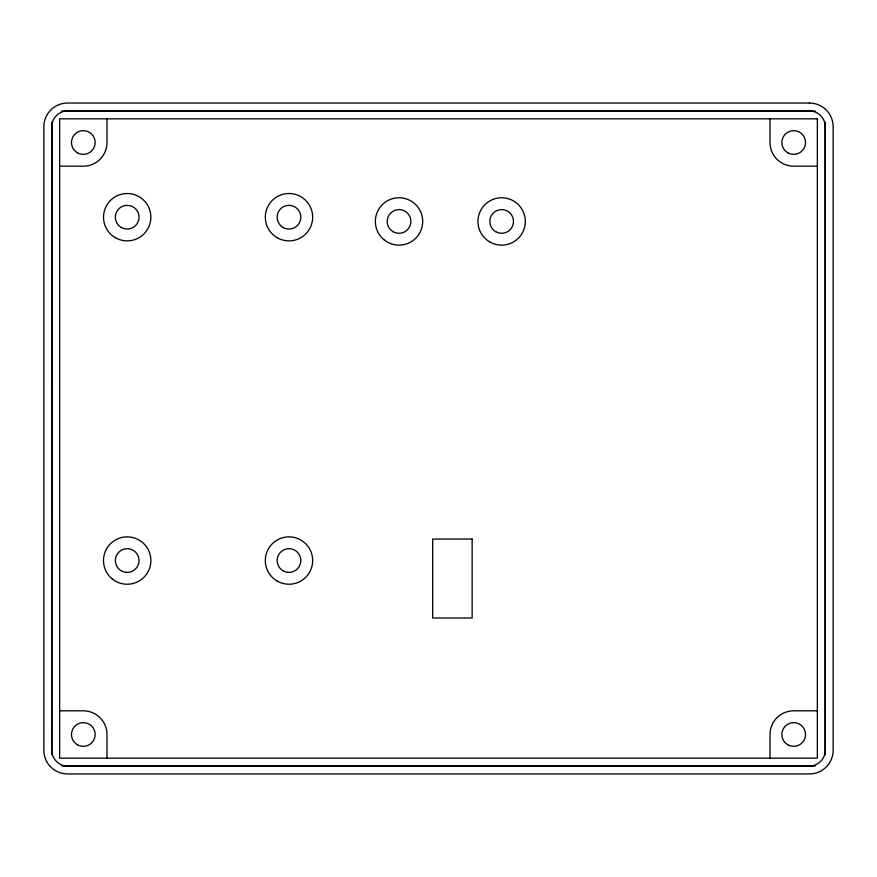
<?xml version="1.0" encoding="UTF-8"?>
<svg xmlns="http://www.w3.org/2000/svg" width="877" height="877" viewBox="0 0 877 877"><rect width="100%" height="100%" fill="white"/><g stroke="black" fill="none" stroke-linecap="round" stroke-linejoin="round"><path stroke-width="1.32" d="M51.853 754.834L51.853 122.166M825.147 122.166L825.147 754.834M815.27 111.039L61.73 111.039M61.73 765.961L815.27 765.961M59.636 166.191L83.315 166.191A23.679 23.679 0 0 0 106.994 142.512L106.994 118.834M817.364 166.191L793.685 166.191A23.679 23.679 0 0 1 770.006 142.512L770.006 118.834M59.636 710.808L83.315 710.808A23.679 23.679 0 0 1 106.994 734.487L106.994 758.167M817.364 710.808L793.685 710.808A23.679 23.679 0 0 0 770.006 734.487L770.006 758.167M51.875 124.666L51.743 750.273C51.568 758.715 59.088 766.235 67.529 766.059L809.471 766.059C817.912 766.235 825.432 758.715 825.257 750.273L825.257 126.726C825.432 118.285 817.912 110.765 809.471 110.941L67.529 110.941C59.833 110.82 52.763 117.025 51.875 124.666M809.471 103.047L67.529 103.047A23.679 23.679 0 0 0 43.85 126.726L43.85 750.273A23.679 23.679 0 0 0 67.529 773.952L809.471 773.952A23.679 23.679 0 0 0 833.15 750.273L833.15 126.726A23.679 23.679 0 0 0 809.471 103.047M817.364 118.834L59.636 118.834L59.636 758.167L817.364 758.167L817.364 118.834M472.144 539.048L432.679 539.048L432.679 617.978L472.144 617.978L472.144 539.048M77.395 152.762A11.84 11.84 0 0 0 95.154 142.512A11.84 11.84 0 0 0 77.395 132.263A11.84 11.84 0 0 0 77.395 152.762M787.765 152.762A11.84 11.84 0 0 0 805.524 142.512A11.84 11.84 0 0 0 787.765 132.263A11.84 11.84 0 0 0 787.765 152.762M787.765 744.737A11.84 11.84 0 0 0 805.524 734.487A11.84 11.84 0 0 0 787.765 724.238A11.84 11.84 0 0 0 787.765 744.737M77.395 744.737A11.84 11.84 0 0 0 95.154 734.487A11.84 11.84 0 0 0 77.395 724.238A11.84 11.84 0 0 0 77.395 744.737M115.347 237.7A23.679 23.679 0 0 0 150.866 217.2A23.679 23.679 0 0 0 115.347 196.689A23.679 23.679 0 0 0 115.347 237.7M277.154 237.7A23.679 23.679 0 0 0 312.672 217.2A23.679 23.679 0 0 0 277.154 196.689A23.679 23.679 0 0 0 277.154 237.7M111.993 578.71A23.679 23.679 0 0 0 150.515 564.613A23.679 23.679 0 0 0 119.053 538.303A23.679 23.679 0 0 0 111.993 578.71M277.154 581.045A23.679 23.679 0 0 0 312.672 560.546A23.679 23.679 0 0 0 277.154 540.035A23.679 23.679 0 0 0 277.154 581.045M383.819 239.585A23.679 23.679 0 0 0 422.352 225.553A23.679 23.679 0 0 0 390.934 199.189A23.679 23.679 0 0 0 383.819 239.585M489.804 241.953A23.679 23.679 0 0 0 525.323 221.442A23.679 23.679 0 0 0 489.804 200.932A23.679 23.679 0 0 0 489.804 241.953M121.267 227.45A11.84 11.84 0 0 0 139.026 217.2A11.84 11.84 0 0 0 121.267 206.939A11.84 11.84 0 0 0 121.267 227.45M283.074 227.45A11.84 11.84 0 0 0 300.833 217.2A11.84 11.84 0 0 0 283.074 206.939A11.84 11.84 0 0 0 283.074 227.45M393.115 231.692A11.84 11.84 0 0 0 410.875 221.442A11.84 11.84 0 0 0 393.115 211.193A11.84 11.84 0 0 0 393.115 231.692M121.267 570.795A11.84 11.84 0 0 0 139.026 560.546A11.84 11.84 0 0 0 121.267 550.285A11.84 11.84 0 0 0 121.267 570.795M283.074 570.795A11.84 11.84 0 0 0 300.833 560.546A11.84 11.84 0 0 0 283.074 550.285A11.84 11.84 0 0 0 283.074 570.795M495.724 231.692A11.84 11.84 0 0 0 513.483 221.442A11.84 11.84 0 0 0 495.724 211.193A11.84 11.84 0 0 0 495.724 231.692"/></g></svg>
